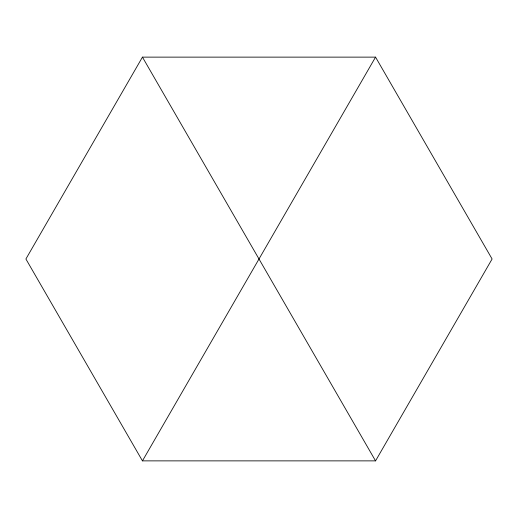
<?xml version="1.0" encoding="UTF-8"?>
<svg xmlns="http://www.w3.org/2000/svg" width="518" height="518" viewBox="0 0 518 518"><rect width="100%" height="100%" fill="white"/><g stroke="black" fill="none" stroke-linecap="round" stroke-linejoin="round"><path stroke-width="0.78" d="M142.45 57.129L25.9 259L142.45 460.871L375.55 460.871L492.1 259L375.55 57.129L142.45 57.129L375.55 460.871M142.45 460.871L375.55 57.129"/></g></svg>
